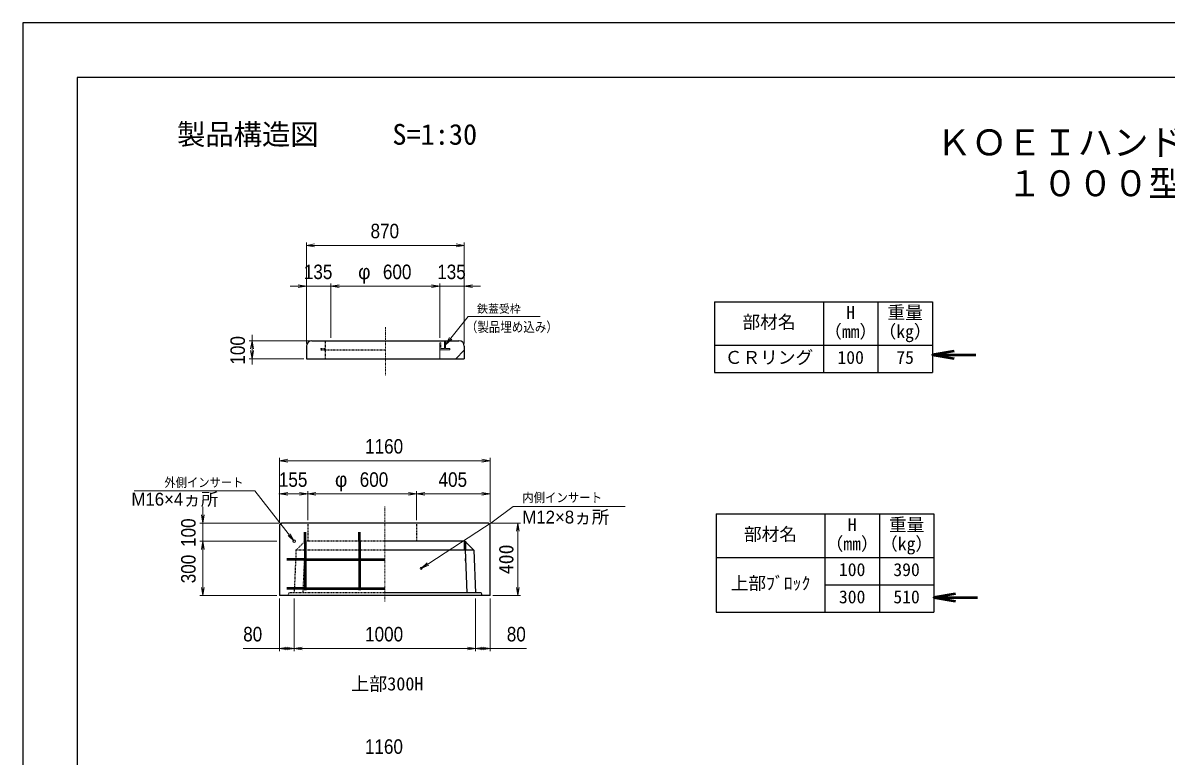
# Model space of a CAD drawing. Units: millimetres, scale not verified. Extents: x -210 to 210, y -148 to 148.
# Drawn here: x -210 to 0, y 13.9 to 148.5 of the extents above; entities that cross this region are included whole.
import ezdxf
from ezdxf.enums import TextEntityAlignment as Align

# ---------------------------------------------------------------- set-up
doc = ezdxf.new("R2010")
doc.units = ezdxf.units.MM
doc.linetypes.add('USER1', pattern=[12.95, 6.35, -3.175, 0.25, -3.175])
doc.linetypes.add('USER2', pattern=[4.7625, 3.175, -1.5875])
doc.layers.add('0-0', color=7, linetype='Continuous')
for name, color, linetype, lineweight in [('0-1_0', 9, 'Continuous', 25), ('0-2_dims', 2, 'Continuous', 13), ('0-3_pen1実線', 4, 'Continuous', 13), ('0-4_pen2実線', 3, 'Continuous', 13), ('0-5_pen3実線', 7, 'Continuous', 25), ('0-6_pen4実線', 6, 'Continuous', 25), ('0-7_pen1一点', 4, 'USER1', 13), ('0-8_pen2破線', 3, 'USER2', 25), ('0-9_鉄筋１', 7, 'Continuous', 50), ('0-A_鉄筋２', 7, 'Continuous', 50)]:
    doc.layers.add(name, color=color, linetype=linetype, lineweight=lineweight)
doc.styles.add('ＭＳ ゴシック', font='')
doc.styles.add('ＭＳ Ｐゴシック', font='')
doc.styles.get('ＭＳ ゴシック').set_extended_font_data('MS Gothic')
doc.styles.get('ＭＳ Ｐゴシック').set_extended_font_data('MS PGothic')

# ---------------------------------------------------------------- blocks, each defined once
blk = doc.blocks.new('部分図 1')
at = {"layer": '0-1_0'}
blk.add_lwpolyline([(0, 0), (12600, 0), (12600, 8910), (0, 8910)], close=True, dxfattribs=at)
at = {"layer": '0-2_dims'}
for p, q in [((1562.67, 7145.08), (1562.67, 7700.03)), ((2432.67, 7160.08), (2432.67, 7700.03)), ((1562.67, 7685.03), (2432.67, 7685.03)), ((1562.67, 7460.03), (1472.67, 7460.03)), ((1562.67, 7145.08), (1562.67, 7475.03)), ((1697.67, 7460.03), (1562.67, 7460.03)), ((1697.67, 7175.08), (1697.67, 7475.03)), ((1697.67, 7175.08), (1697.67, 7475.03)), ((1697.67, 7460.03), (2297.67, 7460.03)), ((1697.67, 7460.03), (1787.67, 7460.03)), ((2297.67, 7460.03), (2207.67, 7460.03)), ((2297.67, 7175.08), (2297.67, 7475.03)), ((2297.67, 7175.08), (2297.67, 7475.03)), ((2297.67, 7460.03), (2432.67, 7460.03)), ((2432.67, 7145.08), (2432.67, 7475.03)), ((2432.67, 7460.03), (2522.67, 7460.03)), ((1262.73, 7160.08), (1262.73, 7191.9)), ((1577.67, 7160.08), (1247.73, 7160.08)), ((1262.73, 7160.08), (1262.73, 7060.08)), ((1547.67, 7060.08), (1247.73, 7060.08)), ((1262.73, 7060.08), (1262.73, 7028.27)), ((1415, 6161), (1415, 6514.21)), ((2575, 6499.21), (1415, 6499.21)), ((2575, 6161), (2575, 6514.21)), ((1415, 6316.26), (1410.68, 6316.26)), ((1415, 6161), (1415, 6331.26)), ((1570, 6316.26), (1415, 6316.26)), ((1570, 6171), (1570, 6331.26)), ((1570, 6171), (1570, 6331.26)), ((1570, 6316.26), (1574.32, 6316.26)), ((1570, 6316.26), (2170, 6316.26)), ((2170, 6171), (2170, 6331.26)), ((2170, 6171), (2170, 6331.26)), ((2170, 6316.26), (2575, 6316.26)), ((2575, 6161), (2575, 6331.26)), ((991, 6156), (991, 6246)), ((1410, 6156), (976, 6156)), ((991, 6056), (991, 6156)), ((1400, 6056), (976, 6056)), ((1400, 6056), (976, 6056)), ((991, 6056), (991, 5756)), ((991, 6056), (991, 5966)), ((1400, 5756), (976, 5756)), ((1415, 5741), (1415, 5450)), ((1495, 5741), (1495, 5450)), ((1495, 5741), (1495, 5450)), ((2495, 5741), (2495, 5450)), ((2495, 5741), (2495, 5450)), ((2575, 5741), (2575, 5450)), ((1495, 5465), (2495, 5465))]:
    blk.add_line(p, q, dxfattribs=at)
at = {"layer": '0-2_dims', "lineweight": 18}
for p, q in [((2498.69, 7293.43), (2850.16, 7293.43)), ((1234.14, 6333.91), (612.68, 6333.91)), ((2702.42, 6246.28), (3318.89, 6246.28)), ((2580, 6156), (2743, 6156)), ((2728, 6156), (2728, 5756)), ((2590, 5756), (2743, 5756))]:
    blk.add_line(p, q, dxfattribs=at)
at = {"layer": '0-2_dims', "lineweight": 50}
for p, q in [((5011.67, 7082.15), (5252.25, 7082.15)), ((5019.89, 5746.22), (5260.46, 5746.22))]:
    blk.add_line(p, q, dxfattribs=at)
at = {"layer": '0-2_dims'}
for points in [[(1607.67, 7692.53), (1562.67, 7685.03), (1607.67, 7677.53)], [(2387.67, 7677.53), (2432.67, 7685.03), (2387.67, 7692.53)], [(1517.67, 7452.53), (1562.67, 7460.03), (1517.67, 7467.53)], [(1742.67, 7467.53), (1697.67, 7460.03), (1742.67, 7452.53)], [(1742.67, 7467.53), (1697.67, 7460.03), (1742.67, 7452.53)], [(2252.67, 7452.53), (2297.67, 7460.03), (2252.67, 7467.53)], [(2252.67, 7452.53), (2297.67, 7460.03), (2252.67, 7467.53)], [(2477.67, 7467.53), (2432.67, 7460.03), (2477.67, 7452.53)], [(2329.67, 7138.08), (2453.69, 7293.43), (2498.69, 7293.43)], [(1270.23, 7115.08), (1262.73, 7160.08), (1255.23, 7115.08)], [(2351.89, 7177.93), (2329.67, 7138.08), (2363.61, 7168.57)], [(1255.23, 7105.08), (1262.73, 7060.08), (1270.23, 7105.08)], [(1460, 6506.71), (1415, 6499.21), (1460, 6491.71)], [(2530, 6491.71), (2575, 6499.21), (2530, 6506.71)], [(1495, 6056), (1279.14, 6333.91), (1234.14, 6333.91)], [(1460, 6323.76), (1415, 6316.26), (1460, 6308.76)], [(1525, 6308.76), (1570, 6316.26), (1525, 6323.76)], [(1615, 6323.76), (1570, 6316.26), (1615, 6308.76)], [(2125, 6308.76), (2170, 6316.26), (2125, 6323.76)], [(2215, 6323.76), (2170, 6316.26), (2215, 6308.76)], [(2530, 6308.76), (2575, 6316.26), (2530, 6323.76)], [(2195, 5906), (2586.14, 6161), (2702.42, 6246.28)], [(983.5, 6201), (991, 6156), (998.5, 6201)], [(998.5, 6011), (991, 6056), (983.5, 6011)], [(998.5, 6011), (991, 6056), (983.5, 6011)], [(1461.47, 6086.94), (1495, 6056), (1473.32, 6096.14)], [(2228.6, 5936.86), (2195, 5906), (2236.79, 5924.29)], [(983.5, 5801), (991, 5756), (998.5, 5801)], [(1495, 5465), (1415, 5465), (1214.18, 5465)], [(1460, 5472.5), (1415, 5465), (1460, 5457.5)], [(1450, 5457.5), (1495, 5465), (1450, 5472.5)], [(1540, 5472.5), (1495, 5465), (1540, 5457.5)], [(2450, 5457.5), (2495, 5465), (2450, 5472.5)], [(2540, 5472.5), (2495, 5465), (2540, 5457.5)], [(2495, 5465), (2575, 5465), (2775.82, 5465)], [(2530, 5457.5), (2575, 5465), (2530, 5472.5)]]:
    blk.add_lwpolyline(points, dxfattribs=at)
at = {"layer": '0-2_dims', "lineweight": 50}
for points in [[(5131.67, 7102.15), (5011.67, 7082.15), (5131.67, 7062.15)], [(5139.89, 5766.22), (5019.89, 5746.22), (5139.89, 5726.22)]]:
    blk.add_lwpolyline(points, dxfattribs=at)
at = {"layer": '0-2_dims', "lineweight": 18}
for points in [[(2735.5, 6111), (2728, 6156), (2720.5, 6111)], [(2720.5, 5801), (2728, 5756), (2735.5, 5801)]]:
    blk.add_lwpolyline(points, dxfattribs=at)
at = {"layer": '0-3_pen1実線'}
for p, q in [((2329.67, 7139.11), (2350.65, 7160.08)), ((2297.67, 7107.11), (2300.65, 7110.08)), ((2385.36, 7060.08), (2432.67, 7107.4))]:
    blk.add_line(p, q, dxfattribs=at)
at = {"layer": '0-4_pen2実線'}
for p, q in [((2297.67, 7147.58), (2303.67, 7147.58)), ((2297.67, 7147.58), (2297.67, 7110.08)), ((2323.67, 7160.08), (2323.67, 7116.08)), ((2329.67, 7160.08), (2329.67, 7116.08)), ((2297.67, 7110.08), (2297.67, 7060.08)), ((2353.67, 7110.08), (2297.67, 7110.08)), ((2323.67, 7116.08), (2303.67, 7116.08)), ((2353.67, 7116.08), (2329.67, 7116.08)), ((2353.67, 7116.08), (2353.67, 7110.08))]:
    blk.add_line(p, q, dxfattribs=at)
at = {"layer": '0-4_pen2実線', "linetype": 'USER2'}
blk.add_line((2303.67, 7147.58), (2303.67, 7116.08), dxfattribs=at)
at = {"layer": '0-4_pen2実線'}
for centre, radius in [((1495, 6056), 8), ((2195, 5906), 6)]:
    blk.add_circle(centre, radius, dxfattribs=at)
at = {"layer": '0-5_pen3実線'}
for p, q in [((4411.67, 7374.65), (4411.67, 6984.65)), ((4711.67, 7374.65), (4711.67, 6984.65)), ((1562.67, 7130.08), (1562.67, 7060.08)), ((1592.67, 7160.08), (2402.67, 7160.08)), ((2432.67, 7130.08), (2432.67, 7060.08)), ((3811.67, 7134.65), (5011.67, 7134.65)), ((1562.67, 7060.08), (2432.67, 7060.08)), ((4419.89, 6206), (4419.89, 5666)), ((4719.89, 6206), (4719.89, 5666)), ((1415, 6146), (1425, 6156)), ((1415, 6146), (1415, 5756)), ((2565, 6156), (1425, 6156)), ((2575, 6146), (2565, 6156)), ((2575, 5756), (2575, 6146)), ((2435, 6056), (1995, 6056)), ((2435, 6056), (2485, 6006)), ((2435, 6056), (2446.49, 5771)), ((2485, 6006), (1995, 6006)), ((2485, 6006), (2495, 5771)), ((3819.89, 5966), (5019.89, 5966)), ((4419.89, 5816), (5019.89, 5816)), ((2575, 5756), (1415, 5756)), ((2525, 5771), (1995, 5771)), ((2525, 5771), (2530, 5756))]:
    blk.add_line(p, q, dxfattribs=at)
for centre, start, end in [((1592.67, 7130.08), 90, 180), ((2402.67, 7130.08), 0, 90)]:
    blk.add_arc(centre, 30, start, end, dxfattribs=at)
at = {"layer": '0-6_pen4実線'}
for p, q in [((3811.67, 7374.65), (5011.67, 7374.65)), ((3811.67, 7374.65), (3811.67, 6984.65)), ((5011.67, 7374.65), (5011.67, 6984.65)), ((3811.67, 6984.65), (5011.67, 6984.65)), ((3819.89, 6206), (5019.89, 6206)), ((3819.89, 6206), (3819.89, 5666)), ((5019.89, 6206), (5019.89, 5666)), ((3819.89, 5666), (5019.89, 5666))]:
    blk.add_line(p, q, dxfattribs=at)
blk.add_lwpolyline([(300, 300), (12300, 300), (12300, 8610), (300, 8610)], close=True, dxfattribs=at)
at = {"layer": '0-7_pen1一点'}
for p, q in [((1997.67, 7234.16), (1997.67, 6966.53)), ((1995, 5723), (1995, 6249.67))]:
    blk.add_line(p, q, dxfattribs=at)
at = {"layer": '0-8_pen2破線'}
for p, q in [((1665.67, 7160.08), (1665.67, 7060.08)), ((1641.67, 7116.08), (1665.67, 7116.08)), ((1641.67, 7116.08), (1641.67, 7110.08)), ((1641.67, 7110.08), (1997.67, 7110.08)), ((1570, 6156), (1570, 6056)), ((2170, 6156), (2170, 6056)), ((1505, 6006), (1555, 6056)), ((1555, 6056), (1542.87, 5770.92)), ((1995, 6056), (1555, 6056)), ((1505, 6006), (1495, 5771)), ((1995, 6006), (1505, 6006)), ((1465, 5771), (1460, 5756)), ((1995, 5771), (1465, 5771))]:
    blk.add_line(p, q, dxfattribs=at)
at = {"layer": '0-9_鉄筋１'}
for p, q in [((1555, 6056), (1555, 5786)), ((1855, 6056), (1855, 5786)), ((2435, 6056), (2435, 6006)), ((1555, 5956), (1995, 5956)), ((1555, 5796), (1995, 5796))]:
    blk.add_line(p, q, dxfattribs=at)
at = {"layer": '0-A_鉄筋２'}
for p, q in [((1555, 6056), (1555, 6106)), ((1855, 6056), (1855, 6106)), ((1555, 5956), (1455, 5956)), ((2435, 5956), (2439.03, 5956)), ((1555, 5796), (1455, 5796))]:
    blk.add_line(p, q, dxfattribs=at)
at = {"layer": '0-2_dims', "color": 7, "style": 'ＭＳ Ｐゴシック'}
for s, height, width, p in [('870', 79.98, 0.9, (1915.86, 7700.03)), ('135', 79.98, 0.9, (1548.36, 7475.03)), ('600', 79.98, 0.9, (1984.04, 7475.03)), ('135', 79.98, 0.9, (2283.36, 7475.03)), ('（製品埋め込み）', 54.61, 0.85, (2441.21, 7191.88)), ('1160', 79.98, 0.9, (1885.91, 6514.21)), ('155', 79.98, 0.9, (1410.68, 6331.26)), ('600', 79.98, 0.9, (1856.36, 6331.26)), ('405', 79.98, 0.9, (2290.68, 6331.26)), ('外側インサート', 50.68, 0.9, (779.86, 6339.19)), ('内側インサート', 51.2, 0.9, (2751.71, 6255.46)), ('80', 79.98, 0.9, (1214.18, 5480)), ('1000', 79.98, 0.9, (1885.91, 5480)), ('80', 79.98, 0.9, (2666.73, 5480)), ('1160', 79.98, 0.9, (1884.91, 4861))]:
    blk.add_text(s, height=height, dxfattribs=dict(at, width=width)).set_placement(p, align=Align.BOTTOM_LEFT)
for s, height, p in [('φ', 79.98, (1847.67, 7475.03)), ('鉄蓋受枠', 44.11, (2502.98, 7299.97)), ('φ', 79.98, (1720, 6331.26)), ('M16×4ヵ所', 70.81, (598.05, 6230.47)), ('M12×8ヵ所', 70.81, (2752.14, 6132))]:
    blk.add_text(s, height=height, dxfattribs=at).set_placement(p, align=Align.BOTTOM_LEFT)
at = {"layer": '0-2_dims', "color": 7, "style": 'ＭＳ Ｐゴシック', "width": 0.9}
for s, p in [('100', (1247.73, 7028.27)), ('100', (976, 6024.18)), ('300', (976, 5824.18))]:
    blk.add_text(s, height=79.98, rotation=90, dxfattribs=at).set_placement(p, align=Align.BOTTOM_LEFT)
at = {"layer": '0-2_dims', "color": 7, "style": 'ＭＳ ゴシック'}
blk.add_text('400', height=80.65, rotation=90, dxfattribs=at).set_placement((2727.5, 5873.5), align=Align.BOTTOM_LEFT)
at = {"layer": '0-5_pen3実線', "style": 'ＭＳ ゴシック'}
for s, height, p in [('\u3000製品構造図\u3000', 114.4, (693.59, 8204.74)), ('S=1:30', 114.4, (2036.24, 8204.74)), ('部材名', 71.47, (3965.45, 7205.9)), ('H', 71.47, (4537.3, 7258.4)), ('重量', 71.47, (4764.19, 7258.41)), ('（mm）', 71.49, (4415.41, 7153.39)), ('（kg）', 71.49, (4715.41, 7153.39)), ('ＣＲリング', 71.46, (3867.98, 7010.91)), ('100', 71.47, (4488.56, 7010.9)), ('75', 71.44, (4812.95, 7010.92)), ('H', 71.47, (4545.52, 6089.75)), ('重量', 71.47, (4772.41, 6089.76)), ('部材名', 71.47, (3973.66, 6037.26)), ('（mm）', 71.49, (4423.62, 5984.74)), ('（kg）', 71.49, (4723.62, 5984.74)), ('100', 71.47, (4496.78, 5842.26)), ('390', 71.44, (4796.8, 5842.28)), ('上部ﾌﾞﾛｯｸ', 71.48, (3900.53, 5767.25)), ('300', 71.47, (4496.78, 5692.26)), ('510', 71.44, (4796.8, 5692.28)), ('上部300H', 73.31, (1808, 5212))]:
    blk.add_text(s, height=height, dxfattribs=at).set_placement(p, align=Align.BOTTOM_LEFT)
at = {"layer": '0-6_pen4実線', "style": 'ＭＳ ゴシック'}
for s, p in [('\u3000ＫＯＥＩハンドホール構造図\u3000', (4837.55, 8137.5)), ('１０００型シリーズ', (5422.51, 7912.5))]:
    blk.add_text(s, height=143, dxfattribs=at).set_placement(p, align=Align.BOTTOM_LEFT)

msp = doc.modelspace()

# ---------------------------------------------------------------- block references
at = {"layer": '0-0', "xscale": 0.0333333, "yscale": 0.0333333}
msp.add_blockref('部分図 1', (-210, -148.5), dxfattribs=at)

doc.saveas('drawing.dxf')
